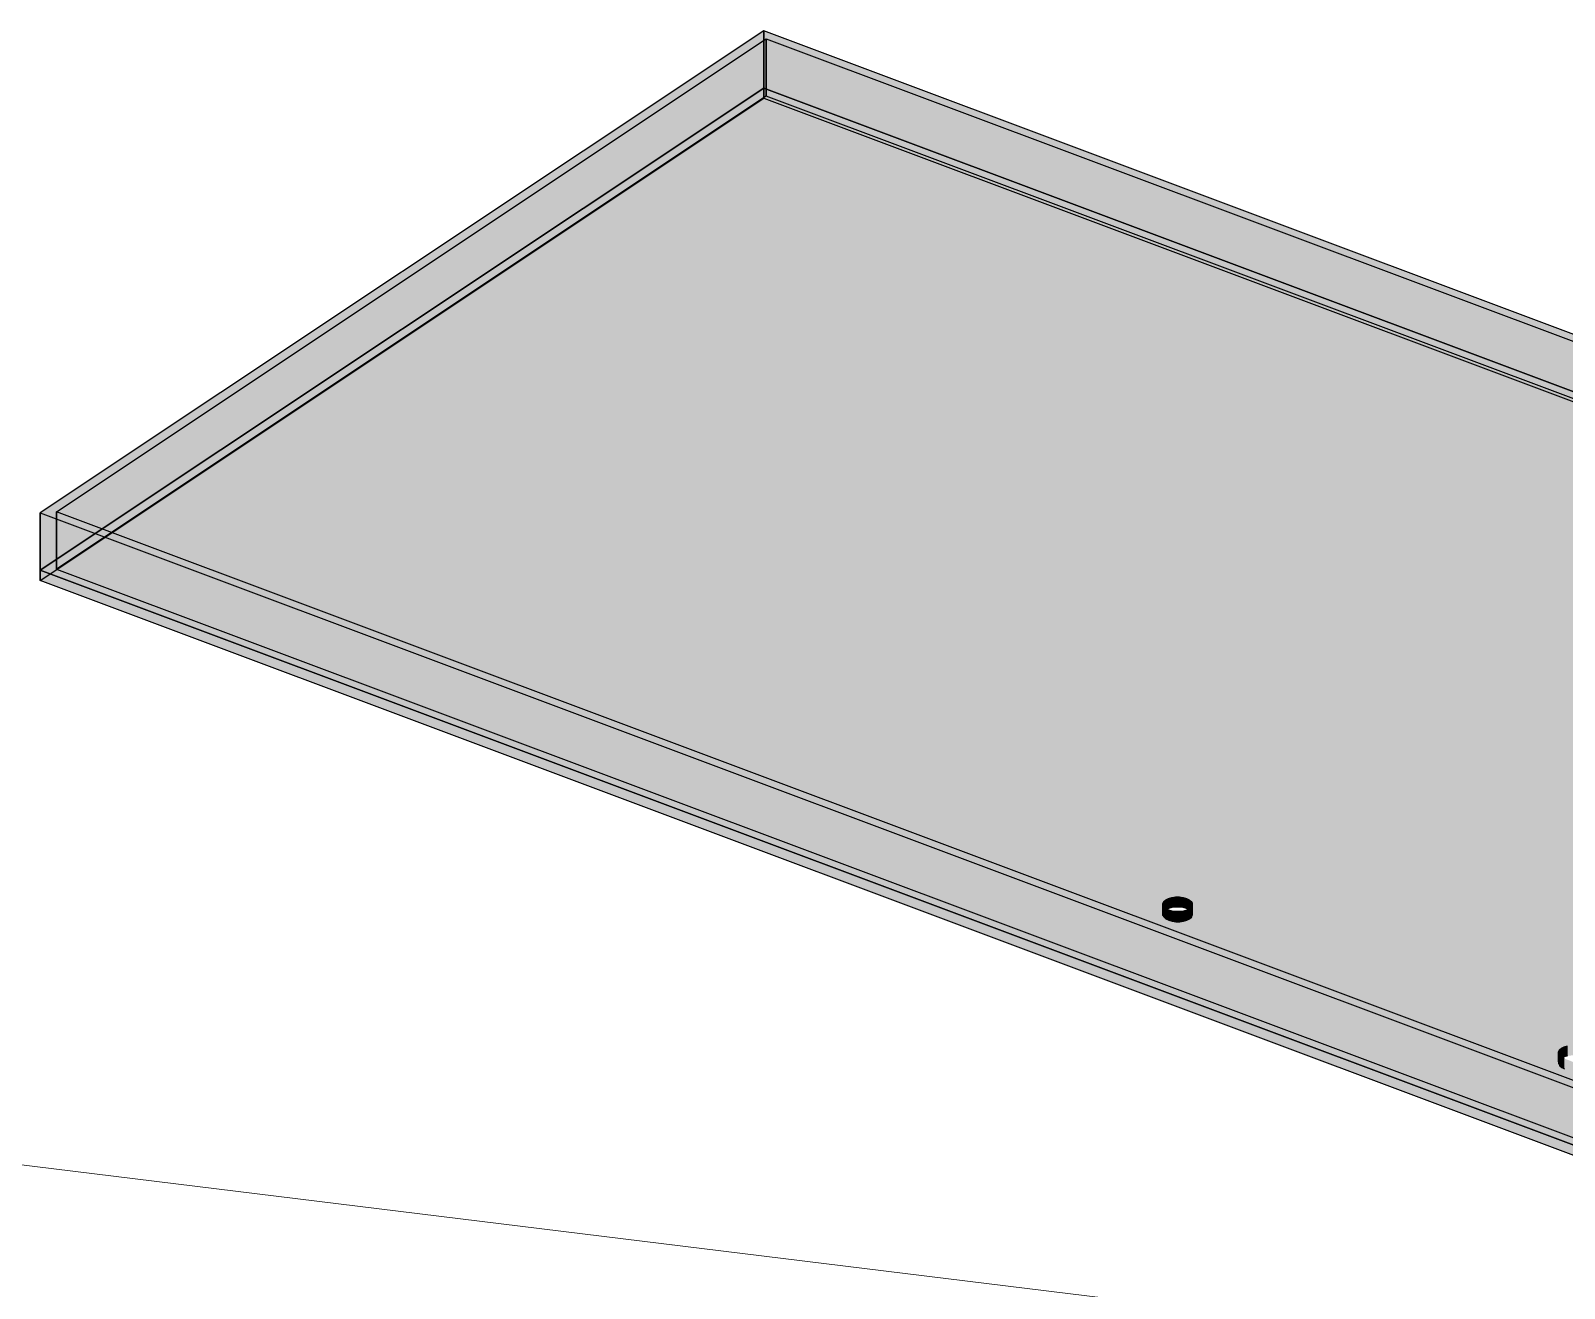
# Model space of a CAD drawing. Header units: millimetres. Extents: x 50 to 612415, y 2 to 4150.
# Drawn here: x 470009.4 to 470212.4, y 1532.1 to 1698.6 of the extents above; entities that cross this region are included whole.
import ezdxf

# ---------------------------------------------------------------- set-up
doc = ezdxf.new("R2010")
doc.units = ezdxf.units.MM
for name, color, linetype, lineweight in [('DIM', 7, 'Continuous', 13), ('HATCH', 8, 'Continuous', 9), ('OUTLINE', 7, 'Continuous', 25)]:
    doc.layers.add(name, color=color, linetype=linetype, lineweight=lineweight)

msp = doc.modelspace()

# ---------------------------------------------------------------- hatches: boundary and pattern name
at = {"layer": 'HATCH', "true_color": 0x617c87}
for points in [[(470106.416, 1698.595), (470010.67, 1634.764), (470106.726, 1697.512)], [(470010.67, 1634.764), (470012.835, 1634.918), (470106.726, 1697.512)], [(470106.416, 1698.595), (470106.726, 1697.512), (470924.651, 1390.79)], [(470924.651, 1390.79), (470926.816, 1390.945), (470106.416, 1698.595)], [(470106.726, 1689.924), (470010.67, 1627.175), (470106.416, 1691.006)], [(470106.416, 1691.006), (470010.67, 1627.175), (470492.864, 1529.98)], [(470924.651, 1383.202), (470106.726, 1689.924), (470106.416, 1691.006)], [(470106.416, 1691.006), (470504.118, 1534.733), (470505.633, 1534.691)], [(470106.416, 1691.006), (470502.606, 1534.675), (470504.118, 1534.733)], [(470106.416, 1691.006), (470505.633, 1534.691), (470506.337, 1534.625)], [(470106.416, 1691.006), (470501.121, 1534.519), (470502.606, 1534.675)], [(470106.416, 1691.006), (470499.69, 1534.267), (470501.121, 1534.519)], [(470106.416, 1691.006), (470499.051, 1534.105), (470499.69, 1534.267)], [(470106.416, 1691.006), (470506.337, 1534.625), (470514.587, 1531.532)], [(470106.416, 1691.006), (470492.864, 1529.98), (470499.051, 1534.105)], [(470926.816, 1383.357), (470106.416, 1691.006), (470514.587, 1531.532)], [(470106.416, 1691.006), (470926.816, 1383.357), (470924.651, 1383.202)], [(470106.726, 1689.924), (470012.835, 1627.33), (470010.67, 1627.175)], [(470492.864, 1528.641), (470010.67, 1625.836), (470106.416, 1689.667)], [(470505.633, 1533.352), (470504.118, 1533.394), (470106.416, 1689.667)], [(470504.118, 1533.394), (470502.606, 1533.336), (470106.416, 1689.667)], [(470506.337, 1533.286), (470505.633, 1533.352), (470106.416, 1689.667)], [(470502.606, 1533.336), (470501.121, 1533.18), (470106.416, 1689.667)], [(470501.121, 1533.18), (470499.69, 1532.928), (470106.416, 1689.667)], [(470499.69, 1532.928), (470499.051, 1532.766), (470106.416, 1689.667)], [(470514.587, 1530.193), (470506.337, 1533.286), (470106.416, 1689.667)], [(470499.051, 1532.766), (470492.864, 1528.641), (470106.416, 1689.667)], [(470514.587, 1530.193), (470106.416, 1689.667), (470926.816, 1382.017)], [(470830.76, 1328.197), (470012.835, 1634.918), (470010.67, 1634.764)], [(470830.76, 1328.197), (470010.67, 1634.764), (470831.069, 1327.114)], [(470010.67, 1627.175), (470012.835, 1627.33), (470830.76, 1320.608)], [(470010.67, 1627.175), (470160.899, 1583.947), (470161.41, 1583.95)], [(470010.67, 1627.175), (470161.41, 1583.95), (470161.905, 1583.886)], [(470010.67, 1627.175), (470160.406, 1583.878), (470160.899, 1583.947)], [(470010.67, 1627.175), (470161.905, 1583.886), (470162.351, 1583.761)], [(470010.67, 1627.175), (470159.966, 1583.748), (470160.406, 1583.878)], [(470010.67, 1627.175), (470159.609, 1583.565), (470159.966, 1583.748)], [(470159.358, 1583.342), (470159.609, 1583.565), (470010.67, 1627.175)], [(470159.231, 1583.094), (470159.358, 1583.342), (470010.67, 1627.175)], [(470159.237, 1582.839), (470159.231, 1583.094), (470010.67, 1627.175)], [(470159.375, 1582.593), (470159.237, 1582.839), (470010.67, 1627.175)], [(470159.635, 1582.373), (470159.375, 1582.593), (470010.67, 1627.175)], [(470160.001, 1582.194), (470159.635, 1582.373), (470010.67, 1627.175)], [(470460.255, 1501.281), (470010.67, 1627.175), (470162.351, 1583.761)], [(470492.732, 1529.628), (470492.864, 1529.98), (470010.67, 1627.175)], [(470492.732, 1529.628), (470010.67, 1627.175), (470460.702, 1501.838)], [(470460.405, 1501.575), (470460.702, 1501.838), (470010.67, 1627.175)], [(470460.255, 1501.281), (470460.405, 1501.575), (470010.67, 1627.175)], [(470160.001, 1582.194), (470010.67, 1627.175), (470831.069, 1319.526)], [(470831.069, 1319.526), (470010.67, 1627.175), (470830.76, 1320.608)], [(470161.41, 1582.61), (470160.899, 1582.608), (470010.67, 1625.836)], [(470161.905, 1582.547), (470161.41, 1582.61), (470010.67, 1625.836)], [(470160.899, 1582.608), (470160.406, 1582.539), (470010.67, 1625.836)], [(470162.351, 1582.422), (470161.905, 1582.547), (470010.67, 1625.836)], [(470160.406, 1582.539), (470159.966, 1582.409), (470010.67, 1625.836)], [(470159.966, 1582.409), (470159.609, 1582.226), (470010.67, 1625.836)], [(470010.67, 1625.836), (470159.609, 1582.226), (470159.358, 1582.003)], [(470010.67, 1625.836), (470159.358, 1582.003), (470159.231, 1581.755)], [(470010.67, 1625.836), (470159.231, 1581.755), (470159.237, 1581.5)], [(470010.67, 1625.836), (470159.237, 1581.5), (470159.375, 1581.254)], [(470010.67, 1625.836), (470159.375, 1581.254), (470159.635, 1581.034)], [(470010.67, 1625.836), (470159.635, 1581.034), (470160.001, 1580.855)], [(470162.351, 1582.422), (470010.67, 1625.836), (470460.255, 1499.942)], [(470010.67, 1625.836), (470492.864, 1528.641), (470492.732, 1528.289)], [(470460.702, 1500.499), (470010.67, 1625.836), (470492.732, 1528.289)], [(470010.67, 1625.836), (470460.702, 1500.499), (470460.405, 1500.235)], [(470010.67, 1625.836), (470460.405, 1500.235), (470460.255, 1499.942)], [(470831.069, 1318.187), (470010.67, 1625.836), (470160.001, 1580.855)], [(470460.255, 1501.281), (470162.351, 1583.761), (470162.716, 1583.582)], [(470460.255, 1501.281), (470162.716, 1583.582), (470162.977, 1583.362)], [(470460.255, 1501.281), (470162.977, 1583.362), (470163.115, 1583.116)], [(470460.255, 1501.281), (470163.115, 1583.116), (470163.12, 1582.86)], [(470211.726, 1563.704), (470160.446, 1582.068), (470160.001, 1582.194)], [(470211.599, 1563.457), (470211.726, 1563.704), (470160.001, 1582.194)], [(470211.604, 1563.201), (470211.599, 1563.457), (470160.001, 1582.194)], [(470211.742, 1562.955), (470211.604, 1563.201), (470160.001, 1582.194)], [(470212.003, 1562.735), (470211.742, 1562.955), (470160.001, 1582.194)], [(470212.368, 1562.556), (470212.003, 1562.735), (470160.001, 1582.194)], [(470212.368, 1562.556), (470160.001, 1582.194), (470831.069, 1319.526)], [(470211.726, 1563.704), (470160.941, 1582.005), (470160.446, 1582.068)], [(470211.726, 1563.704), (470161.453, 1582.008), (470160.941, 1582.005)], [(470211.726, 1563.704), (470161.945, 1582.077), (470161.453, 1582.008)], [(470211.726, 1563.704), (470162.385, 1582.207), (470161.945, 1582.077)], [(470162.716, 1582.243), (470162.351, 1582.422), (470460.255, 1499.942)], [(470211.726, 1563.704), (470162.743, 1582.39), (470162.385, 1582.207)], [(470162.385, 1580.868), (470162.743, 1581.051), (470211.726, 1562.365)], [(470162.977, 1582.023), (470162.716, 1582.243), (470460.255, 1499.942)], [(470162.993, 1582.613), (470162.743, 1582.39), (470211.976, 1563.927)], [(470211.726, 1563.704), (470211.976, 1563.927), (470162.743, 1582.39)], [(470211.976, 1562.588), (470162.743, 1581.051), (470162.993, 1581.273)], [(470162.743, 1581.051), (470211.976, 1562.588), (470211.726, 1562.365)], [(470163.115, 1581.777), (470162.977, 1582.023), (470460.255, 1499.942)], [(470460.255, 1501.281), (470163.12, 1582.86), (470162.993, 1582.613)], [(470162.993, 1582.613), (470213.266, 1564.309), (470213.778, 1564.312)], [(470162.993, 1582.613), (470213.778, 1564.312), (470214.273, 1564.248)], [(470162.993, 1582.613), (470212.774, 1564.24), (470213.266, 1564.309)], [(470162.993, 1582.613), (470214.273, 1564.248), (470214.719, 1564.123)], [(470162.993, 1582.613), (470212.334, 1564.11), (470212.774, 1564.24)], [(470162.993, 1582.613), (470211.976, 1563.927), (470212.334, 1564.11)], [(470460.255, 1501.281), (470162.993, 1582.613), (470214.719, 1564.123)], [(470162.993, 1581.273), (470163.12, 1581.521), (470460.255, 1499.942)], [(470213.778, 1562.973), (470213.266, 1562.97), (470162.993, 1581.273)], [(470214.273, 1562.909), (470213.778, 1562.973), (470162.993, 1581.273)], [(470213.266, 1562.97), (470212.774, 1562.901), (470162.993, 1581.273)], [(470214.719, 1562.784), (470214.273, 1562.909), (470162.993, 1581.273)], [(470212.774, 1562.901), (470212.334, 1562.771), (470162.993, 1581.273)], [(470212.334, 1562.771), (470211.976, 1562.588), (470162.993, 1581.273)], [(470214.719, 1562.784), (470162.993, 1581.273), (470460.255, 1499.942)], [(470163.12, 1581.521), (470163.115, 1581.777), (470460.255, 1499.942)], [(470160.001, 1580.855), (470160.446, 1580.729), (470211.726, 1562.365)], [(470160.001, 1580.855), (470211.726, 1562.365), (470211.599, 1562.117)], [(470160.001, 1580.855), (470211.599, 1562.117), (470211.604, 1561.862)], [(470160.001, 1580.855), (470211.604, 1561.862), (470211.742, 1561.616)], [(470160.001, 1580.855), (470211.742, 1561.616), (470212.003, 1561.396)], [(470160.001, 1580.855), (470212.003, 1561.396), (470212.368, 1561.217)], [(470831.069, 1318.187), (470160.001, 1580.855), (470212.368, 1561.217)], [(470160.446, 1580.729), (470160.941, 1580.666), (470211.726, 1562.365)], [(470160.941, 1580.666), (470161.453, 1580.669), (470211.726, 1562.365)], [(470161.453, 1580.669), (470161.945, 1580.738), (470211.726, 1562.365)], [(470161.945, 1580.738), (470162.385, 1580.868), (470211.726, 1562.365)]]:
    msp.add_hatch(color=145, dxfattribs=at).paths.add_polyline_path(points)
at = {"layer": 'HATCH', "true_color": 0x5a737d}
for points in [[(470010.67, 1627.175), (470106.416, 1691.006), (470106.416, 1698.595), (470010.67, 1634.764)], [(470106.726, 1689.924), (470012.835, 1627.33), (470012.835, 1634.918), (470106.726, 1697.512)], [(470010.67, 1625.836), (470106.416, 1689.667), (470106.416, 1691.006), (470010.67, 1627.175)]]:
    msp.add_hatch(color=147, dxfattribs=at).paths.add_polyline_path(points)
at = {"layer": 'HATCH', "true_color": 0x5b747f}
for points in [[(470106.416, 1691.006), (470926.816, 1383.357), (470926.816, 1390.945), (470106.416, 1698.595)], [(470924.651, 1383.202), (470106.726, 1689.924), (470106.726, 1697.512), (470924.651, 1390.79)], [(470106.416, 1689.667), (470926.816, 1382.017), (470926.816, 1383.357), (470106.416, 1691.006)], [(470831.069, 1319.526), (470010.67, 1627.175), (470010.67, 1634.764), (470831.069, 1327.114)], [(470012.835, 1627.33), (470830.76, 1320.608), (470830.76, 1328.197), (470012.835, 1634.918)], [(470831.069, 1318.187), (470010.67, 1625.836), (470010.67, 1627.175), (470831.069, 1319.526)]]:
    msp.add_hatch(color=147, dxfattribs=at).paths.add_polyline_path(points)
at = {"layer": 'HATCH', "true_color": 0x58707a}
for points in [[(470159.358, 1582.003), (470159.231, 1581.755), (470159.231, 1583.094), (470159.358, 1583.342)], [(470163.115, 1581.777), (470162.977, 1582.023), (470162.977, 1583.362), (470163.115, 1583.116)], [(470159.237, 1581.5), (470159.375, 1581.254), (470159.375, 1582.593), (470159.237, 1582.839)], [(470162.993, 1581.273), (470163.12, 1581.521), (470163.12, 1582.86), (470162.993, 1582.613)], [(470211.726, 1562.365), (470211.599, 1562.117), (470211.599, 1563.457), (470211.726, 1563.704)], [(470211.604, 1561.862), (470211.742, 1561.616), (470211.742, 1562.955), (470211.604, 1563.201)]]:
    msp.add_hatch(color=147, dxfattribs=at).paths.add_polyline_path(points)
at = {"layer": 'HATCH', "true_color": 0x566e78}
for points in [[(470159.231, 1581.755), (470159.237, 1581.5), (470159.237, 1582.839), (470159.231, 1583.094)], [(470163.12, 1581.521), (470163.115, 1581.777), (470163.115, 1583.116), (470163.12, 1582.86)], [(470211.599, 1562.117), (470211.604, 1561.862), (470211.604, 1563.201), (470211.599, 1563.457)]]:
    msp.add_hatch(color=147, dxfattribs=at).paths.add_polyline_path(points)
at = {"layer": 'HATCH', "true_color": 0x59727c}
for points in [[(470159.609, 1582.226), (470159.358, 1582.003), (470159.358, 1583.342), (470159.609, 1583.565)], [(470162.743, 1581.051), (470162.993, 1581.273), (470162.993, 1582.613), (470162.743, 1582.39)], [(470211.976, 1562.588), (470211.726, 1562.365), (470211.726, 1563.704), (470211.976, 1563.927)]]:
    msp.add_hatch(color=147, dxfattribs=at).paths.add_polyline_path(points)
at = {"layer": 'HATCH', "true_color": 0x5a737e}
for points in [[(470159.966, 1582.409), (470159.609, 1582.226), (470159.609, 1583.565), (470159.966, 1583.748)], [(470162.385, 1580.868), (470162.743, 1581.051), (470162.743, 1582.39), (470162.385, 1582.207)], [(470212.334, 1562.771), (470211.976, 1562.588), (470211.976, 1563.927), (470212.334, 1564.11)]]:
    msp.add_hatch(color=147, dxfattribs=at).paths.add_polyline_path(points)
at = {"layer": 'HATCH', "true_color": 0x5b7580}
for points in [[(470160.406, 1582.539), (470159.966, 1582.409), (470159.966, 1583.748), (470160.406, 1583.878)], [(470161.945, 1580.738), (470162.385, 1580.868), (470162.385, 1582.207), (470161.945, 1582.077)], [(470212.774, 1562.901), (470212.334, 1562.771), (470212.334, 1564.11), (470212.774, 1564.24)]]:
    msp.add_hatch(color=147, dxfattribs=at).paths.add_polyline_path(points)
at = {"layer": 'HATCH', "true_color": 0x5c7680}
for points in [[(470160.899, 1582.608), (470160.406, 1582.539), (470160.406, 1583.878), (470160.899, 1583.947)], [(470161.905, 1582.547), (470161.41, 1582.61), (470161.41, 1583.95), (470161.905, 1583.886)], [(470160.446, 1580.729), (470160.941, 1580.666), (470160.941, 1582.005), (470160.446, 1582.068)], [(470161.453, 1580.669), (470161.945, 1580.738), (470161.945, 1582.077), (470161.453, 1582.008)]]:
    msp.add_hatch(color=147, dxfattribs=at).paths.add_polyline_path(points)
at = {"layer": 'HATCH', "true_color": 0x5c7681}
for points in [[(470161.41, 1582.61), (470160.899, 1582.608), (470160.899, 1583.947), (470161.41, 1583.95)], [(470160.941, 1580.666), (470161.453, 1580.669), (470161.453, 1582.008), (470160.941, 1582.005)]]:
    msp.add_hatch(color=155, dxfattribs=at).paths.add_polyline_path(points)
at = {"layer": 'HATCH', "true_color": 0x5c7580}
for points in [[(470162.351, 1582.422), (470161.905, 1582.547), (470161.905, 1583.886), (470162.351, 1583.761)], [(470160.001, 1580.855), (470160.446, 1580.729), (470160.446, 1582.068), (470160.001, 1582.194)]]:
    msp.add_hatch(color=147, dxfattribs=at).paths.add_polyline_path(points)
at = {"layer": 'HATCH', "true_color": 0x5b747e}
for points in [[(470162.716, 1582.243), (470162.351, 1582.422), (470162.351, 1583.761), (470162.716, 1583.582)], [(470159.635, 1581.034), (470160.001, 1580.855), (470160.001, 1582.194), (470159.635, 1582.373)], [(470212.003, 1561.396), (470212.368, 1561.217), (470212.368, 1562.556), (470212.003, 1562.735)]]:
    msp.add_hatch(color=147, dxfattribs=at).paths.add_polyline_path(points)
at = {"layer": 'HATCH', "true_color": 0x59727d}
for points in [[(470162.977, 1582.023), (470162.716, 1582.243), (470162.716, 1583.582), (470162.977, 1583.362)], [(470159.375, 1581.254), (470159.635, 1581.034), (470159.635, 1582.373), (470159.375, 1582.593)], [(470211.742, 1561.616), (470212.003, 1561.396), (470212.003, 1562.735), (470211.742, 1562.955)]]:
    msp.add_hatch(color=147, dxfattribs=at).paths.add_polyline_path(points)

# ---------------------------------------------------------------- linework, layer by layer
at = {"layer": 'DIM'}
msp.add_lwpolyline([(470452.355, 1493.895), (469020, 1670), (468980, 1670)], dxfattribs=at)
at = {"layer": 'OUTLINE', "color": 139, "true_color": 0x42544a}
for p, q in [((470106.416, 1698.595), (470010.67, 1634.764)), ((470106.416, 1698.595), (470010.67, 1634.764)), ((470012.835, 1634.918), (470106.726, 1697.512)), ((470012.835, 1634.918), (470106.726, 1697.512)), ((470106.416, 1691.006), (470106.416, 1698.595)), ((470926.816, 1390.945), (470106.416, 1698.595)), ((470106.416, 1698.595), (470106.416, 1691.006)), ((470926.816, 1390.945), (470106.416, 1698.595)), ((470106.726, 1697.512), (470106.726, 1689.924)), ((470106.726, 1697.512), (470924.651, 1390.79)), ((470106.726, 1689.924), (470106.726, 1697.512)), ((470106.726, 1697.512), (470924.651, 1390.79)), ((470010.67, 1627.175), (470106.416, 1691.006)), ((470106.416, 1691.006), (470010.67, 1627.175)), ((470010.67, 1627.175), (470106.416, 1691.006)), ((470106.416, 1691.006), (470010.67, 1627.175)), ((470106.416, 1689.667), (470106.416, 1691.006)), ((470926.816, 1383.357), (470106.416, 1691.006)), ((470106.416, 1691.006), (470106.416, 1689.667)), ((470106.416, 1691.006), (470926.816, 1383.357)), ((470926.816, 1383.357), (470106.416, 1691.006)), ((470106.416, 1691.006), (470926.816, 1383.357)), ((470010.67, 1625.836), (470106.416, 1689.667)), ((470010.67, 1625.836), (470106.416, 1689.667)), ((470106.726, 1689.924), (470012.835, 1627.33)), ((470106.726, 1689.924), (470012.835, 1627.33)), ((470106.416, 1689.667), (470926.816, 1382.017)), ((470106.416, 1689.667), (470926.816, 1382.017)), ((470924.651, 1383.202), (470106.726, 1689.924)), ((470924.651, 1383.202), (470106.726, 1689.924)), ((470010.67, 1634.764), (470010.67, 1627.175)), ((470010.67, 1627.175), (470010.67, 1634.764)), ((470010.67, 1634.764), (470831.069, 1327.114)), ((470010.67, 1634.764), (470831.069, 1327.114)), ((470012.835, 1627.33), (470012.835, 1634.918)), ((470830.76, 1328.197), (470012.835, 1634.918)), ((470830.76, 1328.197), (470012.835, 1634.918)), ((470012.835, 1634.918), (470012.835, 1627.33)), ((470010.67, 1627.175), (470010.67, 1625.836)), ((470010.67, 1627.175), (470831.069, 1319.526)), ((470010.67, 1625.836), (470010.67, 1627.175)), ((470010.67, 1627.175), (470831.069, 1319.526)), ((470831.069, 1319.526), (470010.67, 1627.175)), ((470831.069, 1319.526), (470010.67, 1627.175)), ((470831.069, 1318.187), (470010.67, 1625.836)), ((470831.069, 1318.187), (470010.67, 1625.836)), ((470012.835, 1627.33), (470830.76, 1320.608)), ((470012.835, 1627.33), (470830.76, 1320.608)), ((470159.231, 1583.094), (470159.358, 1583.342)), ((470159.231, 1583.094), (470159.358, 1583.342)), ((470159.237, 1582.839), (470159.231, 1583.094)), ((470159.231, 1581.755), (470159.231, 1583.094)), ((470159.237, 1582.839), (470159.231, 1583.094)), ((470159.231, 1583.094), (470159.231, 1581.755)), ((470159.358, 1583.342), (470159.609, 1583.565)), ((470159.358, 1583.342), (470159.609, 1583.565)), ((470159.358, 1582.003), (470159.358, 1583.342)), ((470159.358, 1583.342), (470159.358, 1582.003)), ((470159.609, 1583.565), (470159.966, 1583.748)), ((470159.609, 1583.565), (470159.966, 1583.748)), ((470159.609, 1582.226), (470159.609, 1583.565)), ((470159.609, 1583.565), (470159.609, 1582.226)), ((470159.966, 1583.748), (470160.406, 1583.878)), ((470159.966, 1583.748), (470160.406, 1583.878)), ((470159.966, 1582.409), (470159.966, 1583.748)), ((470159.966, 1583.748), (470159.966, 1582.409)), ((470160.406, 1583.878), (470160.899, 1583.947)), ((470160.406, 1583.878), (470160.899, 1583.947)), ((470160.406, 1582.539), (470160.406, 1583.878)), ((470160.406, 1583.878), (470160.406, 1582.539)), ((470160.899, 1583.947), (470161.41, 1583.95)), ((470160.899, 1583.947), (470161.41, 1583.95)), ((470160.899, 1582.608), (470160.899, 1583.947)), ((470160.899, 1583.947), (470160.899, 1582.608)), ((470161.41, 1583.95), (470161.905, 1583.886)), ((470161.41, 1583.95), (470161.41, 1582.61)), ((470161.41, 1582.61), (470161.41, 1583.95)), ((470161.41, 1583.95), (470161.905, 1583.886)), ((470161.905, 1583.886), (470162.351, 1583.761)), ((470161.905, 1583.886), (470161.905, 1582.547)), ((470161.905, 1582.547), (470161.905, 1583.886)), ((470161.905, 1583.886), (470162.351, 1583.761)), ((470162.351, 1583.761), (470162.351, 1582.422)), ((470162.351, 1582.422), (470162.351, 1583.761)), ((470162.351, 1583.761), (470162.716, 1583.582)), ((470162.351, 1583.761), (470162.716, 1583.582)), ((470162.716, 1583.582), (470162.716, 1582.243)), ((470162.716, 1582.243), (470162.716, 1583.582)), ((470162.716, 1583.582), (470162.977, 1583.362)), ((470162.716, 1583.582), (470162.977, 1583.362)), ((470162.977, 1583.362), (470162.977, 1582.023)), ((470162.977, 1582.023), (470162.977, 1583.362)), ((470162.977, 1583.362), (470163.115, 1583.116)), ((470162.977, 1583.362), (470163.115, 1583.116)), ((470163.115, 1583.116), (470163.115, 1581.777)), ((470163.115, 1581.777), (470163.115, 1583.116)), ((470163.115, 1583.116), (470163.12, 1582.86)), ((470163.115, 1583.116), (470163.12, 1582.86)), ((470159.358, 1582.003), (470159.231, 1581.755)), ((470159.358, 1582.003), (470159.231, 1581.755)), ((470159.231, 1581.755), (470159.237, 1581.5)), ((470159.231, 1581.755), (470159.237, 1581.5)), ((470159.375, 1582.593), (470159.237, 1582.839)), ((470159.237, 1581.5), (470159.237, 1582.839)), ((470159.375, 1582.593), (470159.237, 1582.839)), ((470159.237, 1582.839), (470159.237, 1581.5)), ((470159.237, 1581.5), (470159.375, 1581.254)), ((470159.237, 1581.5), (470159.375, 1581.254)), ((470159.609, 1582.226), (470159.358, 1582.003)), ((470159.609, 1582.226), (470159.358, 1582.003)), ((470159.635, 1582.373), (470159.375, 1582.593)), ((470159.375, 1581.254), (470159.375, 1582.593)), ((470159.635, 1582.373), (470159.375, 1582.593)), ((470159.375, 1582.593), (470159.375, 1581.254)), ((470159.375, 1581.254), (470159.635, 1581.034)), ((470159.375, 1581.254), (470159.635, 1581.034)), ((470159.966, 1582.409), (470159.609, 1582.226)), ((470159.966, 1582.409), (470159.609, 1582.226)), ((470160.001, 1582.194), (470159.635, 1582.373)), ((470159.635, 1581.034), (470159.635, 1582.373)), ((470160.001, 1582.194), (470159.635, 1582.373)), ((470159.635, 1582.373), (470159.635, 1581.034)), ((470159.635, 1581.034), (470160.001, 1580.855)), ((470159.635, 1581.034), (470160.001, 1580.855)), ((470160.406, 1582.539), (470159.966, 1582.409)), ((470160.406, 1582.539), (470159.966, 1582.409)), ((470160.001, 1580.855), (470160.001, 1582.194)), ((470160.446, 1582.068), (470160.001, 1582.194)), ((470160.001, 1582.194), (470160.001, 1580.855)), ((470160.446, 1582.068), (470160.001, 1582.194)), ((470160.899, 1582.608), (470160.406, 1582.539)), ((470160.899, 1582.608), (470160.406, 1582.539)), ((470160.446, 1580.729), (470160.446, 1582.068)), ((470160.941, 1582.005), (470160.446, 1582.068)), ((470160.446, 1582.068), (470160.446, 1580.729)), ((470160.941, 1582.005), (470160.446, 1582.068)), ((470161.41, 1582.61), (470160.899, 1582.608)), ((470161.41, 1582.61), (470160.899, 1582.608)), ((470161.453, 1582.008), (470160.941, 1582.005)), ((470161.453, 1582.008), (470160.941, 1582.005)), ((470160.941, 1580.666), (470160.941, 1582.005)), ((470160.941, 1582.005), (470160.941, 1580.666)), ((470161.905, 1582.547), (470161.41, 1582.61)), ((470161.905, 1582.547), (470161.41, 1582.61)), ((470161.945, 1582.077), (470161.453, 1582.008)), ((470161.945, 1582.077), (470161.453, 1582.008)), ((470161.453, 1582.008), (470161.453, 1580.669)), ((470161.453, 1580.669), (470161.453, 1582.008)), ((470162.351, 1582.422), (470161.905, 1582.547)), ((470162.351, 1582.422), (470161.905, 1582.547)), ((470162.385, 1582.207), (470161.945, 1582.077)), ((470162.385, 1582.207), (470161.945, 1582.077)), ((470161.945, 1582.077), (470161.945, 1580.738)), ((470161.945, 1580.738), (470161.945, 1582.077)), ((470162.716, 1582.243), (470162.351, 1582.422)), ((470162.716, 1582.243), (470162.351, 1582.422)), ((470162.743, 1582.39), (470162.385, 1582.207)), ((470162.743, 1582.39), (470162.385, 1582.207)), ((470162.385, 1582.207), (470162.385, 1580.868)), ((470162.385, 1580.868), (470162.385, 1582.207)), ((470162.385, 1580.868), (470162.743, 1581.051)), ((470162.385, 1580.868), (470162.743, 1581.051)), ((470162.977, 1582.023), (470162.716, 1582.243)), ((470162.977, 1582.023), (470162.716, 1582.243)), ((470162.993, 1582.613), (470162.743, 1582.39)), ((470162.993, 1582.613), (470162.743, 1582.39)), ((470162.743, 1582.39), (470162.743, 1581.051)), ((470162.743, 1581.051), (470162.743, 1582.39)), ((470162.743, 1581.051), (470162.993, 1581.273)), ((470162.743, 1581.051), (470162.993, 1581.273)), ((470163.115, 1581.777), (470162.977, 1582.023)), ((470163.115, 1581.777), (470162.977, 1582.023)), ((470163.12, 1582.86), (470162.993, 1582.613)), ((470163.12, 1582.86), (470162.993, 1582.613)), ((470162.993, 1582.613), (470162.993, 1581.273)), ((470162.993, 1581.273), (470162.993, 1582.613)), ((470162.993, 1581.273), (470163.12, 1581.521)), ((470162.993, 1581.273), (470163.12, 1581.521)), ((470163.12, 1581.521), (470163.115, 1581.777)), ((470163.12, 1581.521), (470163.115, 1581.777)), ((470163.12, 1582.86), (470163.12, 1581.521)), ((470163.12, 1581.521), (470163.12, 1582.86)), ((470160.001, 1580.855), (470160.446, 1580.729)), ((470160.001, 1580.855), (470160.446, 1580.729)), ((470160.446, 1580.729), (470160.941, 1580.666)), ((470160.446, 1580.729), (470160.941, 1580.666)), ((470160.941, 1580.666), (470161.453, 1580.669)), ((470160.941, 1580.666), (470161.453, 1580.669)), ((470161.453, 1580.669), (470161.945, 1580.738)), ((470161.453, 1580.669), (470161.945, 1580.738)), ((470161.945, 1580.738), (470162.385, 1580.868)), ((470161.945, 1580.738), (470162.385, 1580.868)), ((470211.599, 1563.457), (470211.726, 1563.704)), ((470211.599, 1563.457), (470211.726, 1563.704)), ((470211.604, 1563.201), (470211.599, 1563.457)), ((470211.599, 1562.117), (470211.599, 1563.457)), ((470211.604, 1563.201), (470211.599, 1563.457)), ((470211.599, 1563.457), (470211.599, 1562.117)), ((470211.742, 1562.955), (470211.604, 1563.201)), ((470211.604, 1561.862), (470211.604, 1563.201)), ((470211.742, 1562.955), (470211.604, 1563.201)), ((470211.604, 1563.201), (470211.604, 1561.862)), ((470211.726, 1563.704), (470211.976, 1563.927)), ((470211.726, 1563.704), (470211.976, 1563.927)), ((470211.726, 1562.365), (470211.726, 1563.704)), ((470211.726, 1563.704), (470211.726, 1562.365)), ((470212.003, 1562.735), (470211.742, 1562.955)), ((470211.742, 1561.616), (470211.742, 1562.955)), ((470212.003, 1562.735), (470211.742, 1562.955)), ((470211.742, 1562.955), (470211.742, 1561.616)), ((470211.976, 1563.927), (470212.334, 1564.11)), ((470211.976, 1563.927), (470212.334, 1564.11)), ((470211.976, 1562.588), (470211.976, 1563.927)), ((470211.976, 1563.927), (470211.976, 1562.588)), ((470212.334, 1562.771), (470211.976, 1562.588)), ((470212.334, 1562.771), (470211.976, 1562.588)), ((470212.368, 1562.556), (470212.003, 1562.735)), ((470212.003, 1561.396), (470212.003, 1562.735)), ((470212.368, 1562.556), (470212.003, 1562.735)), ((470212.003, 1562.735), (470212.003, 1561.396)), ((470212.334, 1564.11), (470212.774, 1564.24)), ((470212.334, 1564.11), (470212.774, 1564.24)), ((470212.334, 1562.771), (470212.334, 1564.11)), ((470212.334, 1564.11), (470212.334, 1562.771)), ((470212.774, 1562.901), (470212.334, 1562.771)), ((470212.774, 1562.901), (470212.334, 1562.771)), ((470211.726, 1562.365), (470211.599, 1562.117)), ((470211.726, 1562.365), (470211.599, 1562.117)), ((470211.599, 1562.117), (470211.604, 1561.862)), ((470211.599, 1562.117), (470211.604, 1561.862)), ((470211.604, 1561.862), (470211.742, 1561.616)), ((470211.604, 1561.862), (470211.742, 1561.616)), ((470211.976, 1562.588), (470211.726, 1562.365)), ((470211.976, 1562.588), (470211.726, 1562.365)), ((470211.742, 1561.616), (470212.003, 1561.396)), ((470211.742, 1561.616), (470212.003, 1561.396)), ((470212.003, 1561.396), (470212.368, 1561.217)), ((470212.003, 1561.396), (470212.368, 1561.217))]:
    msp.add_line(p, q, dxfattribs=at)

doc.saveas('drawing.dxf')
